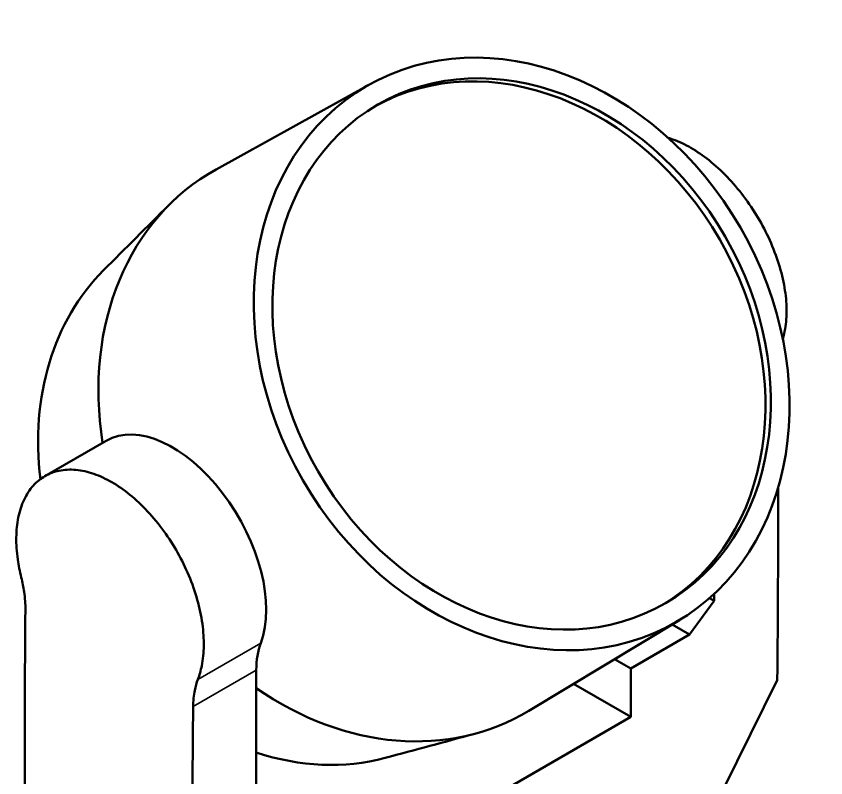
# Model space of a CAD drawing. Header units: millimetres. Extents: x 20 to 2980, y 20 to 2980.
# Drawn here: x 2183.5 to 2559.1, y 487.8 to 841 of the extents above; entities that cross this region are included whole.
import ezdxf

# ---------------------------------------------------------------- set-up
doc = ezdxf.new("R2010")
doc.units = ezdxf.units.MM
doc.layers.add('Visible (ISO)', color=7, linetype='Continuous', lineweight=50)
doc.layers.add('Visible Narrow (ISO)', color=7, linetype='Continuous', lineweight=35)

msp = doc.modelspace()

# ---------------------------------------------------------------- linework, layer by layer
at = {"layer": 'Visible (ISO)'}
for p, q in [((2347.76, 809.54), (2276.27, 770)), ((2225.27, 644.16), (2196.89, 627.77)), ((2505.16, 571.21), (2507.33, 569.96)), ((2507.33, 573.17), (2507.33, 569.96)), ((2507.33, 569.96), (2495.86, 554.23)), ((2491.24, 561.02), (2421.26, 518.88)), ((2487.74, 558.91), (2495.86, 554.23)), ((2495.86, 554.23), (2468.65, 538.52)), ((2461.1, 542.87), (2468.65, 538.52)), ((2294.91, 537.81), (2294.91, 447.32)), ((2468.65, 538.52), (2468.65, 516.08)), ((2442.08, 531.42), (2468.65, 516.08)), ((2511.84, 483.03), (2536.55, 533.05)), ((2315.41, 517.43), (2315.41, 517.43)), ((2338.54, 440.97), (2468.65, 516.08))]:
    msp.add_line(p, q, dxfattribs=at)
for major_axis in [(-71.75, 124.27), (-66.75, 115.61)]:
    msp.add_ellipse((2417.98, 684.4), major_axis=major_axis, ratio=0.816497, dxfattribs=at)
for centre, major_axis, ratio, start_param, end_param in [((2415.48, 682.96), (-66.75, 115.61), 0.816497, 3.154835, 6.269943), ((2347.23, 643.55), (-72.5, 125.57), 0.816497, 6.268193, 7.415972), ((2309.47, 621.75), (-66.91, 115.67), 0.816749, 0.213704, 1.093097), ((2256.02, 590.89), (-30.75, 53.26), 0.57735, 3.583854, 6.283185), ((-2811.73, -2478.25), (3782.1, 6550.78), 0.57735, 5.485395, 5.499829), ((7536.18, 3585.93), (-3782.1, -6550.78), 0.57735, 5.486818, 5.510179), ((2330.27, 517.4), (25, -43.3), 0.57735, 3.583854, 3.926991), ((2347.23, 643.55), (72.5, -125.57), 0.816497, 5.237982, 6.298178), ((7613.96, 3541.02), (3782.1, 6550.78), 0.57735, 2.345226, 2.368587), ((2309.47, 621.75), (66.91, -115.67), 0.816749, 5.540842, 6.067611)]:
    msp.add_ellipse(centre, major_axis=major_axis, ratio=ratio, start_param=start_param, end_param=end_param, dxfattribs=at)
for points, knots in [([(2539.09, 691.41), (2539.55, 692.89), (2539.92, 694.43), (2540.71, 698.93), (2540.93, 702.02), (2540.84, 708.27), (2540.53, 711.66), (2539.33, 718.72), (2538.44, 722.4), (2536.12, 729.81), (2534.69, 733.54), (2531.4, 740.82), (2529.54, 744.35), (2525.59, 750.99), (2523.37, 754.32), (2518.55, 760.71), (2515.95, 763.77), (2510.54, 769.39), (2507.73, 771.96), (2502.08, 776.46), (2499.25, 778.39), (2496.52, 779.97), (2493.79, 781.54), (2490.98, 782.87), (2487.43, 784.13), (2486.68, 784.38), (2485.94, 784.59)], [26.003611, 26.003611, 26.003611, 26.003611, 26.642704, 26.642704, 27.801117, 27.801117, 28.959647, 28.959647, 30.118177, 30.118177, 31.276707, 31.276707, 32.435237, 32.435237, 33.593552, 33.593552, 34.751867, 34.751867, 35.910183, 35.910183, 37.068498, 37.068498, 37.068498, 38.226813, 38.226813, 38.53818, 38.53818, 38.53818, 38.53818]), ([(2267.8, 533.51), (2268.56, 535.48), (2269.16, 537.59), (2270.2, 542.76), (2270.5, 545.89), (2270.59, 552.25), (2270.38, 555.68), (2269.37, 562.86), (2268.59, 566.6), (2266.47, 574.13), (2265.14, 577.92), (2262.04, 585.3), (2260.28, 588.9), (2256.5, 595.63), (2254.36, 599.01), (2249.68, 605.48), (2247.14, 608.57), (2241.84, 614.26), (2239.07, 616.85), (2233.48, 621.38), (2230.66, 623.31), (2225.2, 626.47), (2222.37, 627.79), (2216.73, 629.75), (2213.91, 630.38), (2208.5, 630.88), (2205.9, 630.75), (2201.08, 629.76), (2198.86, 628.91), (2194.92, 626.63), (2193.06, 625.13), (2189.77, 621.43), (2188.33, 619.24), (2186.01, 614.27), (2185.12, 611.5), (2183.92, 605.6), (2183.62, 602.46), (2183.53, 596.1), (2183.75, 592.67), (2184.64, 586.39), (2185.19, 583.61), (2185.89, 580.8)], [-29.831401, -29.831401, -29.831401, -29.831401, -28.960043, -28.960043, -27.801629, -27.801629, -26.643099, -26.643099, -25.484569, -25.484569, -24.326039, -24.326039, -23.167509, -23.167509, -22.009194, -22.009194, -20.850879, -20.850879, -19.692564, -19.692564, -18.534249, -18.534249, -17.375934, -17.375934, -16.217619, -16.217619, -15.059303, -15.059303, -13.900988, -13.900988, -12.742458, -12.742458, -11.583928, -11.583928, -10.425398, -10.425398, -9.266868, -9.266868, -8.108474, -8.108474, -7.237099, -7.237099, -7.237099, -7.237099]), ([(2185.89, 580.8), (2186.47, 578.52), (2186.92, 576.26), (2187.65, 571.16), (2187.84, 568.37), (2187.81, 565.79)], [20.951898, 20.951898, 20.951898, 20.951898, 21.660263, 21.660263, 22.602069, 22.602069, 22.602069, 22.602069]), ([(2265.59, 520.89), (2265.62, 523.46), (2265.86, 526.01), (2266.69, 530.2), (2267.18, 531.92), (2267.8, 533.51)], [7.533868, 7.533868, 7.533868, 7.533868, 8.475673, 8.475673, 9.184038, 9.184038, 9.184038, 9.184038])]:
    msp.add_open_spline(points, degree=3, knots=knots, dxfattribs=at)
for points in [[(2224.04, 723.21), (2234.13, 733.27), (2244.22, 743.33), (2254.31, 753.39)], [(2396.21, 508.25), (2382.35, 504.52), (2368.49, 500.79), (2354.63, 497.07)]]:
    msp.add_open_spline(points, degree=3, dxfattribs=at)
at = {"layer": 'Visible Narrow (ISO)'}
for p, q in [((2296.97, 550.36), (2267.8, 533.51)), ((2294.91, 537.81), (2265.59, 520.89))]:
    msp.add_line(p, q, dxfattribs=at)

doc.saveas('drawing.dxf')
